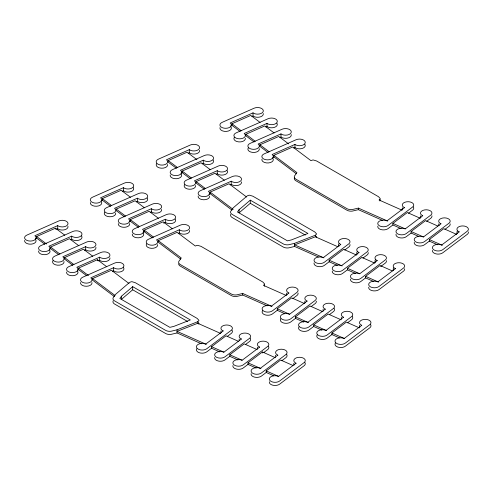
<?xml version="1.0" encoding="UTF-8"?>
<svg xmlns="http://www.w3.org/2000/svg" width="493" height="493" viewBox="0 0 493 493"><rect width="100%" height="100%" fill="white"/><g stroke="black" fill="none" stroke-linecap="round" stroke-linejoin="round"><path stroke-width="0.74" d="M198.685 324.086L198.784 323.926A2.736 1.578 0 0 0 198.913 323.445L198.396 322.434M264.371 286.162L264.476 286.002A2.736 1.578 0 0 0 264.605 285.521L264.47 285.022M316.284 237.601L316.383 237.441A2.736 1.578 0 0 0 316.512 236.96L316.284 236.295M121.512 296.182L119.861 298.481L169.863 327.346L173.838 326.397L190.335 319.945L132.685 286.661L121.512 296.182L121.512 299.313L132.685 289.785L132.685 286.661M239.111 209.698L237.466 211.99L287.462 240.861L291.437 239.906L307.934 233.454L250.29 200.17L239.111 209.698L239.111 212.822L250.29 203.301L250.29 200.17M379.881 200.959L380.115 200.651A2.736 1.578 0 0 0 380.245 200.17L379.881 199.326M196.867 348.6A5.743 3.315 0 0 0 199.301 352.741A5.743 3.315 0 0 0 206.727 351.885L211.559 348.249L211.559 346.69L226.016 335.807L238.31 341.261M227.174 336.503L231.223 333.453A5.743 3.315 0 0 0 231.975 330.168M314.078 262.948A5.743 3.315 0 0 0 317.572 266.448A5.743 3.315 0 0 0 324.326 265.4L329.158 261.765L329.158 260.205L343.621 249.322L356.593 255.078M344.773 250.013L348.822 246.968A5.743 3.315 0 0 0 349.962 244.516M262.559 310.676A5.743 3.315 0 0 0 264.988 314.817A5.743 3.315 0 0 0 272.413 313.961L277.251 310.325L277.251 308.766L291.708 297.883L304.686 303.639M292.867 298.579L296.915 295.529A5.743 3.315 0 0 0 298.049 293.076M377.811 226.158A5.743 3.315 0 0 0 381.305 229.652A5.743 3.315 0 0 0 388.059 228.61L392.89 224.974L392.89 223.409L407.347 212.532L420.326 218.282M408.506 213.222L412.555 210.172A5.743 3.315 0 0 0 413.307 206.887M214.701 357.511A5.743 3.315 0 0 0 218.196 361.005A5.743 3.315 0 0 0 224.944 359.958L229.775 356.328L229.775 354.763L244.232 343.886L257.21 349.636M245.391 344.576L249.446 341.526A5.743 3.315 0 0 0 250.191 338.241M332.3 271.021A5.743 3.315 0 0 0 335.795 274.515A5.743 3.315 0 0 0 342.549 273.473L347.374 269.837L347.374 268.278L361.831 257.401L374.809 263.151M362.99 258.092L367.045 255.041A5.743 3.315 0 0 0 368.185 252.589M280.776 318.749A5.743 3.315 0 0 0 283.21 322.884A5.743 3.315 0 0 0 290.636 322.034L295.461 318.404L295.461 316.839L309.924 305.962L322.903 311.712M311.083 306.652L315.132 303.602A5.743 3.315 0 0 0 316.272 301.149M396.027 234.23A5.743 3.315 0 0 0 399.521 237.725A5.743 3.315 0 0 0 406.275 236.677L411.1 233.047L411.1 231.482L425.564 220.605L437.858 226.053M426.722 221.295L430.771 218.245A5.743 3.315 0 0 0 431.911 215.798M232.918 365.578A5.743 3.315 0 0 0 236.412 369.072A5.743 3.315 0 0 0 243.166 368.031L247.985 364.401L247.985 362.842L262.449 351.959L275.427 357.715M263.607 352.649L267.662 349.599A5.743 3.315 0 0 0 268.414 346.314M350.517 279.093A5.743 3.315 0 0 0 354.011 282.588A5.743 3.315 0 0 0 360.765 281.546L365.59 277.916L365.59 276.351L380.048 265.474L392.342 270.922M380.627 266.602L385.261 263.114A5.743 3.315 0 0 0 386.401 260.661M298.998 326.816A5.743 3.315 0 0 0 301.426 330.957A5.743 3.315 0 0 0 308.852 330.107L313.677 326.477L313.677 324.912L328.135 314.035L341.113 319.791M329.293 314.725L333.354 311.675A5.743 3.315 0 0 0 334.1 308.384M414.249 242.297A5.743 3.315 0 0 0 417.744 245.797A5.743 3.315 0 0 0 424.498 244.75L429.317 241.12L429.317 239.561L443.774 228.678L456.752 234.434M444.939 229.368L448.994 226.318A5.743 3.315 0 0 0 450.127 223.865M251.14 373.651A5.743 3.315 0 0 0 254.634 377.145A5.743 3.315 0 0 0 261.382 376.104L266.208 372.474L266.208 370.909L280.665 360.032L292.959 365.479M281.823 360.722L285.885 357.671A5.743 3.315 0 0 0 286.63 354.381M317.215 334.889A5.743 3.315 0 0 0 319.649 339.03A5.743 3.315 0 0 0 327.075 338.173L331.9 334.55L331.9 332.985L346.357 322.108L359.335 327.857M347.516 322.798L351.571 319.741A5.743 3.315 0 0 0 352.322 316.457M315.347 235.229L316.383 234.317A2.736 1.578 0 0 0 316.512 233.836L314.762 231.932L252.927 196.232L249.631 195.222A2.736 1.578 0 0 0 248.799 195.296L247.221 195.894L233.183 207.855L230.749 211.244A5.743 3.315 0 0 0 232.24 214.443L283.216 243.875A5.743 3.315 0 0 0 288.762 244.738L294.629 243.332L315.347 235.229L315.347 236.788L337.668 246.685M197.748 321.713L198.784 320.801A2.736 1.578 0 0 0 198.913 320.321L197.163 318.416L135.328 282.717L132.025 281.706A2.736 1.578 0 0 0 131.193 281.78L129.616 282.378L115.584 294.339L113.15 297.729A5.743 3.315 0 0 0 114.635 300.933L165.617 330.365A5.743 3.315 0 0 0 171.163 331.222L177.03 329.817L197.748 321.713L197.748 323.279L220.765 333.484M253.026 112.86L230.206 122.973A5.743 3.315 0 0 1 229.146 127.619A5.743 3.315 0 0 1 221.098 127.009A5.743 3.315 0 0 1 222.158 122.356L254.086 108.213A5.743 3.315 0 0 1 262.134 108.83A5.743 3.315 0 0 1 261.074 113.476A5.743 3.315 0 0 1 253.026 112.86L253.026 115.991L251.898 116.484M240.091 131.465L231.932 125.333L231.932 123.768L250.777 115.424L260.101 122.43M230.779 125.838L231.932 125.333M189.294 149.656L166.48 159.763A5.743 3.315 0 0 1 165.42 164.409A5.743 3.315 0 0 1 157.366 163.799A5.743 3.315 0 0 1 158.426 159.153L190.353 145.01A5.743 3.315 0 0 1 198.402 145.62A5.743 3.315 0 0 1 197.342 150.266A5.743 3.315 0 0 1 189.294 149.656L189.294 152.781L188.172 153.28M176.365 168.261L168.205 162.123L168.205 160.564L187.044 152.214L196.953 159.664M267.003 123.379L244.189 133.492A5.743 3.315 0 0 1 243.129 138.139A5.743 3.315 0 0 1 235.075 137.522A5.743 3.315 0 0 1 236.135 132.876L268.063 118.733A5.743 3.315 0 0 1 276.111 119.343A5.743 3.315 0 0 1 275.057 123.996A5.743 3.315 0 0 1 267.003 123.379L267.003 126.504L265.881 127.003M123.404 187.697L100.584 197.804A5.743 3.315 0 0 1 99.524 202.457A5.743 3.315 0 0 1 91.476 201.84A5.743 3.315 0 0 1 92.536 197.194L124.464 183.051A5.743 3.315 0 0 1 132.512 183.661A5.743 3.315 0 0 1 131.452 188.308A5.743 3.315 0 0 1 123.404 187.697L123.404 190.822L122.276 191.321M254.08 141.984L245.921 135.846L245.921 134.287L264.759 125.937L274.083 132.95M110.469 206.302L102.31 200.164L102.31 198.605L121.155 190.255L130.479 197.268M101.164 200.676L102.31 200.164M203.276 160.176L180.456 170.282A5.743 3.315 0 0 1 179.397 174.929A5.743 3.315 0 0 1 171.348 174.319A5.743 3.315 0 0 1 172.408 169.672L204.336 155.529A5.743 3.315 0 0 1 212.384 156.139A5.743 3.315 0 0 1 211.324 160.786A5.743 3.315 0 0 1 203.276 160.176L203.276 163.3L202.155 163.799M57.712 225.621L34.898 235.734A5.743 3.315 0 0 1 33.838 240.381A5.743 3.315 0 0 1 25.79 239.771A5.743 3.315 0 0 1 26.85 235.118L58.772 220.975A5.743 3.315 0 0 1 66.826 221.585A5.743 3.315 0 0 1 65.766 226.238A5.743 3.315 0 0 1 57.712 225.621L57.712 228.746L56.59 229.245M190.347 178.774L182.188 172.642L182.188 171.077L201.033 162.733L210.357 169.74M44.783 244.226L36.624 238.094L36.624 236.529L55.462 228.185L64.793 235.192M181.036 173.154L182.188 172.642M35.471 238.6L36.624 238.094M280.985 133.899L258.166 144.011A5.743 3.315 0 0 1 257.106 148.658A5.743 3.315 0 0 1 249.057 148.042A5.743 3.315 0 0 1 250.117 143.395L282.045 129.252A5.743 3.315 0 0 1 290.094 129.862A5.743 3.315 0 0 1 289.034 134.515A5.743 3.315 0 0 1 280.985 133.899L280.985 137.023L279.864 137.522M137.381 198.217L114.567 208.323A5.743 3.315 0 0 1 113.507 212.97A5.743 3.315 0 0 1 105.459 212.36A5.743 3.315 0 0 1 106.519 207.713L138.441 193.57A5.743 3.315 0 0 1 146.495 194.18A5.743 3.315 0 0 1 145.435 198.827A5.743 3.315 0 0 1 137.381 198.217L137.381 201.341L136.259 201.84M268.063 152.497L259.903 146.366L259.903 144.8L278.748 136.456L288.658 143.901M124.452 216.821L116.293 210.684L116.293 209.124L135.137 200.774L144.461 207.787M217.253 170.695L194.439 180.802A5.743 3.315 0 0 1 193.379 185.448A5.743 3.315 0 0 1 185.331 184.838A5.743 3.315 0 0 1 186.391 180.191L218.313 166.049A5.743 3.315 0 0 1 226.367 166.659A5.743 3.315 0 0 1 225.307 171.305A5.743 3.315 0 0 1 217.253 170.695L217.253 173.819L216.137 174.312M71.695 236.141L48.875 246.254A5.743 3.315 0 0 1 47.815 250.9A5.743 3.315 0 0 1 39.767 250.284A5.743 3.315 0 0 1 40.827 245.637L72.754 231.494A5.743 3.315 0 0 1 80.803 232.104A5.743 3.315 0 0 1 79.743 236.757A5.743 3.315 0 0 1 71.695 236.141L71.695 239.265L70.573 239.764M204.336 189.294L196.177 183.156L196.177 181.597L215.022 173.246L224.346 180.259M58.759 254.745L50.6 248.614L50.6 247.048L69.445 238.698L78.769 245.711M49.454 249.119L50.6 248.614M294.962 144.418L272.148 154.525A5.743 3.315 0 0 1 271.088 159.177A5.743 3.315 0 0 1 263.04 158.561A5.743 3.315 0 0 1 264.1 153.915L296.022 139.772A5.743 3.315 0 0 1 304.076 140.382A5.743 3.315 0 0 1 303.016 145.028A5.743 3.315 0 0 1 294.962 144.418L294.962 147.543L293.853 148.036M151.363 208.736L128.55 218.843A5.743 3.315 0 0 1 127.49 223.489A5.743 3.315 0 0 1 119.435 222.879A5.743 3.315 0 0 1 120.495 218.233L152.423 204.09A5.743 3.315 0 0 1 160.471 204.7A5.743 3.315 0 0 1 159.412 209.346A5.743 3.315 0 0 1 151.363 208.736L151.363 211.861L150.242 212.36M296.305 173.733L273.892 156.879L273.892 155.32L292.737 146.969L310.947 160.663L312.525 160.065A2.736 1.578 0 0 1 313.357 159.991L316.66 161.001L378.495 196.701L380.245 198.605A2.736 1.578 0 0 1 380.115 199.086L379.074 199.998L402.097 210.203M138.441 227.335L130.281 221.203L130.281 219.638L149.12 211.294L158.444 218.3M272.728 157.396L273.892 156.879M129.123 221.714L130.281 221.203M231.235 181.214L208.416 191.321A5.743 3.315 0 0 1 207.356 195.968A5.743 3.315 0 0 1 199.308 195.357A5.743 3.315 0 0 1 200.368 190.711L232.295 176.568A5.743 3.315 0 0 1 240.344 177.178A5.743 3.315 0 0 1 239.284 181.825A5.743 3.315 0 0 1 231.235 181.214L231.235 184.339L230.12 184.832M85.677 246.66L62.857 256.767A5.743 3.315 0 0 1 61.798 261.419A5.743 3.315 0 0 1 53.749 260.803A5.743 3.315 0 0 1 54.809 256.157L86.737 242.014A5.743 3.315 0 0 1 94.785 242.624A5.743 3.315 0 0 1 93.725 247.27A5.743 3.315 0 0 1 85.677 246.66L85.677 249.785L84.556 250.284M231.969 210.067L210.166 193.675L210.166 192.11L229.005 183.766L246.611 197.003M72.748 265.265L64.589 259.127L64.589 257.568L83.434 249.218L92.758 256.231M209.001 194.187L210.166 193.675M165.346 219.256L142.526 229.362A5.743 3.315 0 0 1 141.466 234.009A5.743 3.315 0 0 1 133.418 233.399A5.743 3.315 0 0 1 134.478 228.752L166.406 214.609A5.743 3.315 0 0 1 174.454 215.219A5.743 3.315 0 0 1 173.394 219.866A5.743 3.315 0 0 1 165.346 219.256L165.346 222.38L163.67 223.126M152.423 237.854L144.264 231.716L144.264 230.157L163.109 221.807L172.433 228.82M143.106 232.234L144.264 231.716M99.654 257.18L76.84 267.286A5.743 3.315 0 0 1 75.78 271.939A5.743 3.315 0 0 1 67.726 271.323A5.743 3.315 0 0 1 68.786 266.676L100.714 252.533A5.743 3.315 0 0 1 108.762 253.143A5.743 3.315 0 0 1 107.702 257.79A5.743 3.315 0 0 1 99.654 257.18L99.654 260.304L98.538 260.803M86.737 275.778L78.578 269.646L78.578 268.081L97.417 259.731L106.741 266.744M77.419 270.158L78.578 269.646M179.323 229.775L156.509 239.881A5.743 3.315 0 0 1 155.449 244.528A5.743 3.315 0 0 1 147.401 243.918A5.743 3.315 0 0 1 148.455 239.271L180.383 225.128A5.743 3.315 0 0 1 188.437 225.739A5.743 3.315 0 0 1 187.377 230.385A5.743 3.315 0 0 1 179.323 229.775L179.323 232.899L178.207 233.392M180.666 259.084L158.253 242.236L158.253 240.67L177.098 232.326L195.308 246.019L196.886 245.415A2.736 1.578 0 0 1 197.718 245.341L201.021 246.352L262.855 282.051L264.605 283.962A2.736 1.578 0 0 1 264.476 284.443L263.435 285.348L286.458 295.553M113.636 267.699L90.817 277.805A5.743 3.315 0 0 1 89.757 282.452A5.743 3.315 0 0 1 81.709 281.842A5.743 3.315 0 0 1 82.769 277.195L114.696 263.052A5.743 3.315 0 0 1 122.745 263.663A5.743 3.315 0 0 1 121.685 268.309A5.743 3.315 0 0 1 113.636 267.699L113.636 270.823L112.521 271.316M114.37 296.558L92.561 280.16L92.561 278.594L111.406 270.25L129.012 283.487M315.347 236.788L294.629 244.892L323.907 257.876M197.748 323.279L177.03 331.382L206.308 344.36M387.64 221.08L358.356 208.101L352.489 209.5A5.743 3.315 0 0 1 346.943 208.644L295.966 179.212A5.743 3.315 0 0 1 294.481 176.013L296.909 172.624L273.892 155.32M382.759 220.482L358.356 209.661L352.489 211.066A5.743 3.315 0 0 1 346.943 210.209L295.966 180.777A5.743 3.315 0 0 1 294.481 177.572M318.33 256.964L294.629 246.457L288.762 247.862A5.743 3.315 0 0 1 283.216 246.999L232.24 217.567A5.743 3.315 0 0 1 230.749 214.369M272 306.436L242.716 293.452L236.85 294.857A5.743 3.315 0 0 1 231.303 294.001L180.327 264.568A5.743 3.315 0 0 1 178.842 261.364L181.27 257.981L158.253 240.67M267.12 305.833L242.716 295.017L236.85 296.422A5.743 3.315 0 0 1 231.303 295.56L180.327 266.134A5.743 3.315 0 0 1 178.645 263.786M201.427 343.763L177.03 332.941L171.163 334.346A5.743 3.315 0 0 1 165.617 333.49L114.635 304.058A5.743 3.315 0 0 1 113.15 300.853M392.89 223.409L405.184 228.857M411.1 231.482L423.401 236.936M429.317 239.561L442.295 245.311M392.89 224.974L401.086 228.604M411.1 233.047L418.619 236.375M429.317 241.12L437.513 244.756M329.158 260.205L342.136 265.955M347.374 268.278L359.668 273.726M365.59 276.351L378.569 282.107M329.158 261.765L337.354 265.4M347.374 269.837L355.57 273.473M365.59 277.916L373.786 281.552M277.251 308.766L289.545 314.214M295.461 316.839L308.439 322.595M313.677 324.912L326.656 330.667M331.9 332.985L344.194 338.438M277.251 310.325L284.763 313.659M295.461 318.404L303.657 322.034M313.677 326.477L321.874 330.113M331.9 334.55L339.412 337.878M211.559 346.69L223.853 352.138M229.775 354.763L242.069 360.217M247.985 362.842L260.963 368.591M266.208 370.909L278.502 376.362M211.559 348.249L219.755 351.885M229.775 356.328L237.971 359.958M247.985 364.401L256.187 368.037M266.208 372.474L273.72 375.802M250.29 203.301L305.284 235.05M132.685 289.785L187.685 321.535M231.932 123.768L241.256 130.781M245.921 134.287L255.245 141.294M259.903 144.8L269.227 151.813M168.205 160.564L177.529 167.571M182.188 171.077L191.512 178.09M196.177 181.597L205.501 188.603M210.166 192.11L233.183 209.42M102.31 198.605L111.634 205.618M116.293 209.124L125.616 216.131M130.281 219.638L139.605 226.651M144.264 230.157L153.588 237.164M36.624 236.529L46.527 243.98M50.6 247.048L59.924 254.061M64.589 257.568L73.913 264.575M78.578 268.081L88.481 275.532M92.561 278.594L114.974 295.449M358.356 208.101L358.356 209.661M294.629 243.332L294.629 246.457M262.449 351.959L262.449 353M242.716 293.452L242.716 295.017M177.03 329.817L177.03 332.941M97.417 259.731L97.417 260.772M55.462 228.185L55.462 229.227M272.894 158.401A5.743 3.315 0 0 1 268.34 162.955A5.743 3.315 0 0 1 261.9 159.239M304.822 144.258A5.743 3.315 0 0 1 302.388 148.399A5.743 3.315 0 0 1 294.962 147.543M420.917 217.499A5.743 3.315 0 0 1 420.529 215.798M439.134 225.566A5.743 3.315 0 0 1 438.745 223.865M402.695 209.426A5.743 3.315 0 0 1 402.306 207.726M468.35 231.938A5.743 3.315 0 0 1 467.21 234.391L442.714 252.823A5.743 3.315 0 0 1 435.96 253.864A5.743 3.315 0 0 1 432.466 250.37M457.356 233.639A5.743 3.315 0 0 1 457.356 231.1M263.268 113.538A5.743 3.315 0 0 1 259.774 117.032A5.743 3.315 0 0 1 253.026 115.991M230.958 126.843A5.743 3.315 0 0 1 226.404 131.403A5.743 3.315 0 0 1 219.958 127.681M245.323 138.2A5.743 3.315 0 0 1 238.883 141.916A5.743 3.315 0 0 1 234.329 137.362M259.306 148.72A5.743 3.315 0 0 1 252.866 152.436A5.743 3.315 0 0 1 248.306 147.882M291.234 134.577A5.743 3.315 0 0 1 287.733 138.071A5.743 3.315 0 0 1 280.985 137.023M276.863 123.219A5.743 3.315 0 0 1 274.428 127.36A5.743 3.315 0 0 1 267.003 126.504M209.556 196.029A5.743 3.315 0 0 1 203.862 199.776A5.743 3.315 0 0 1 198.174 196.029M357.185 254.289A5.743 3.315 0 0 1 357.185 251.757M375.407 262.362A5.743 3.315 0 0 1 375.407 259.823M241.484 181.886A5.743 3.315 0 0 1 237.99 185.38A5.743 3.315 0 0 1 231.235 184.339M338.968 246.217A5.743 3.315 0 0 1 338.968 243.684M368.739 287.166A5.743 3.315 0 0 0 372.233 290.66A5.743 3.315 0 0 0 378.988 289.613L403.484 271.181A5.743 3.315 0 0 0 404.624 268.734M393.624 270.435A5.743 3.315 0 0 1 393.624 267.896M199.542 150.328A5.743 3.315 0 0 1 196.048 153.828A5.743 3.315 0 0 1 189.294 152.781M167.614 164.477A5.743 3.315 0 0 1 161.174 168.193A5.743 3.315 0 0 1 156.62 163.639M181.208 174.158A5.743 3.315 0 0 1 176.654 178.712A5.743 3.315 0 0 1 170.208 174.997M195.573 185.51A5.743 3.315 0 0 1 189.133 189.232A5.743 3.315 0 0 1 184.579 184.678M227.113 170.535A5.743 3.315 0 0 1 224.679 174.67A5.743 3.315 0 0 1 217.253 173.819M213.136 160.015A5.743 3.315 0 0 1 210.702 164.151A5.743 3.315 0 0 1 203.276 163.3M305.272 302.85A5.743 3.315 0 0 1 304.89 301.149M161.612 209.408A5.743 3.315 0 0 1 158.117 212.908A5.743 3.315 0 0 1 151.363 211.861M175.206 219.095A5.743 3.315 0 0 1 172.772 223.23A5.743 3.315 0 0 1 165.346 222.38M189.571 230.447A5.743 3.315 0 0 1 186.077 233.941A5.743 3.315 0 0 1 179.323 232.899M287.055 294.777A5.743 3.315 0 0 1 286.667 293.076M323.494 310.923A5.743 3.315 0 0 1 323.106 309.222M341.711 318.996A5.743 3.315 0 0 1 341.329 317.295M370.539 324.53A5.743 3.315 0 0 1 369.793 327.814L345.291 346.246A5.743 3.315 0 0 1 337.865 347.103A5.743 3.315 0 0 1 335.437 342.962M359.933 327.069A5.743 3.315 0 0 1 359.545 325.362M157.643 244.59A5.743 3.315 0 0 1 151.203 248.312A5.743 3.315 0 0 1 146.649 243.758M143.278 233.238A5.743 3.315 0 0 1 138.724 237.792A5.743 3.315 0 0 1 132.278 234.076M129.684 223.557A5.743 3.315 0 0 1 123.989 227.304A5.743 3.315 0 0 1 118.302 223.557M115.701 213.038A5.743 3.315 0 0 1 109.261 216.754A5.743 3.315 0 0 1 104.707 212.2M101.336 201.68A5.743 3.315 0 0 1 96.782 206.234A5.743 3.315 0 0 1 90.342 202.518M133.264 187.537A5.743 3.315 0 0 1 130.83 191.678A5.743 3.315 0 0 1 123.404 190.822M147.241 198.057A5.743 3.315 0 0 1 144.806 202.198A5.743 3.315 0 0 1 137.381 201.341M91.957 282.52A5.743 3.315 0 0 1 86.263 286.267A5.743 3.315 0 0 1 80.569 282.52M257.802 348.847A5.743 3.315 0 0 1 257.414 347.146M239.586 340.774A5.743 3.315 0 0 1 239.197 339.073M123.496 267.539A5.743 3.315 0 0 1 121.062 271.68A5.743 3.315 0 0 1 113.636 270.823M221.363 332.707A5.743 3.315 0 0 1 220.975 331.006M275.636 356.082A5.743 3.315 0 0 1 275.636 355.219M81.555 235.981A5.743 3.315 0 0 1 79.12 240.122A5.743 3.315 0 0 1 71.695 239.265M49.627 250.124A5.743 3.315 0 0 1 45.073 254.678A5.743 3.315 0 0 1 38.633 250.962M63.998 261.481A5.743 3.315 0 0 1 57.552 265.197A5.743 3.315 0 0 1 52.997 260.643M77.586 271.162A5.743 3.315 0 0 1 73.032 275.716A5.743 3.315 0 0 1 66.592 272M109.902 257.857A5.743 3.315 0 0 1 106.408 261.352A5.743 3.315 0 0 1 99.654 260.304M95.919 247.338A5.743 3.315 0 0 1 92.425 250.832A5.743 3.315 0 0 1 85.677 249.785M304.853 362.454A5.743 3.315 0 0 1 304.101 365.738L279.605 384.17A5.743 3.315 0 0 1 272.851 385.218A5.743 3.315 0 0 1 269.357 381.724M294.241 364.993A5.743 3.315 0 0 1 293.853 363.292M35.644 239.604A5.743 3.315 0 0 1 31.09 244.158A5.743 3.315 0 0 1 24.65 240.442M67.96 226.299A5.743 3.315 0 0 1 64.466 229.793A5.743 3.315 0 0 1 57.712 228.746M223.175 330.939L205.667 344.114A5.743 3.315 0 0 0 197.619 344.724A5.743 3.315 0 0 0 198.679 349.377A5.743 3.315 0 0 0 206.727 348.761L231.223 330.328A5.743 3.315 0 0 0 230.163 325.682A5.743 3.315 0 0 0 222.115 326.292A5.743 3.315 0 0 0 223.175 330.939M340.774 244.454L323.266 257.629A5.743 3.315 0 0 0 315.218 258.24A5.743 3.315 0 0 0 316.278 262.886A5.743 3.315 0 0 0 324.326 262.276L348.822 243.844A5.743 3.315 0 0 0 347.762 239.197A5.743 3.315 0 0 0 339.714 239.808A5.743 3.315 0 0 0 340.774 244.454M288.867 293.015L271.353 306.19A5.743 3.315 0 0 0 263.305 306.8A5.743 3.315 0 0 0 264.365 311.447A5.743 3.315 0 0 0 272.413 310.836L296.915 292.404A5.743 3.315 0 0 0 295.855 287.758A5.743 3.315 0 0 0 287.807 288.368A5.743 3.315 0 0 0 288.867 293.015M404.506 207.664L386.999 220.833A5.743 3.315 0 0 0 378.944 221.449A5.743 3.315 0 0 0 380.004 226.096A5.743 3.315 0 0 0 388.059 225.48L412.555 207.048A5.743 3.315 0 0 0 411.495 202.401A5.743 3.315 0 0 0 403.447 203.011A5.743 3.315 0 0 0 404.506 207.664M241.391 339.011L223.884 352.187A5.743 3.315 0 0 0 215.835 352.797A5.743 3.315 0 0 0 216.895 357.443A5.743 3.315 0 0 0 224.944 356.833L249.446 338.401A5.743 3.315 0 0 0 248.386 333.755A5.743 3.315 0 0 0 240.337 334.365A5.743 3.315 0 0 0 241.391 339.011M358.996 252.527L341.489 265.702A5.743 3.315 0 0 0 333.434 266.312A5.743 3.315 0 0 0 334.494 270.959A5.743 3.315 0 0 0 342.549 270.349L367.045 251.917A5.743 3.315 0 0 0 365.985 247.264A5.743 3.315 0 0 0 357.936 247.88A5.743 3.315 0 0 0 358.996 252.527M307.084 301.087L289.576 314.263A5.743 3.315 0 0 0 281.528 314.873A5.743 3.315 0 0 0 282.588 319.519A5.743 3.315 0 0 0 290.636 318.909L315.132 300.477A5.743 3.315 0 0 0 314.072 295.831A5.743 3.315 0 0 0 306.024 296.441A5.743 3.315 0 0 0 307.084 301.087M422.723 215.731L405.215 228.906A5.743 3.315 0 0 0 397.167 229.516A5.743 3.315 0 0 0 398.227 234.163A5.743 3.315 0 0 0 406.275 233.553L430.771 215.121A5.743 3.315 0 0 0 429.711 210.474A5.743 3.315 0 0 0 421.663 211.084A5.743 3.315 0 0 0 422.723 215.731M259.614 347.084L242.106 360.26A5.743 3.315 0 0 0 234.058 360.87A5.743 3.315 0 0 0 235.118 365.516A5.743 3.315 0 0 0 243.166 364.906L267.662 346.474A5.743 3.315 0 0 0 266.602 341.828A5.743 3.315 0 0 0 258.554 342.438A5.743 3.315 0 0 0 259.614 347.084M377.213 260.6L359.705 273.769A5.743 3.315 0 0 0 351.657 274.385A5.743 3.315 0 0 0 352.717 279.032A5.743 3.315 0 0 0 360.765 278.422L385.261 259.984A5.743 3.315 0 0 0 384.201 255.337A5.743 3.315 0 0 0 376.153 255.953A5.743 3.315 0 0 0 377.213 260.6M325.306 309.16L307.792 322.33A5.743 3.315 0 0 0 299.744 322.946A5.743 3.315 0 0 0 300.804 327.592A5.743 3.315 0 0 0 308.852 326.982L333.354 308.544A5.743 3.315 0 0 0 332.294 303.898A5.743 3.315 0 0 0 324.246 304.514A5.743 3.315 0 0 0 325.306 309.16M440.945 223.804L423.438 236.979A5.743 3.315 0 0 0 415.383 237.589A5.743 3.315 0 0 0 416.443 242.236A5.743 3.315 0 0 0 424.498 241.625L448.994 223.193A5.743 3.315 0 0 0 447.934 218.547A5.743 3.315 0 0 0 439.885 219.157A5.743 3.315 0 0 0 440.945 223.804M277.836 355.157L260.322 368.326A5.743 3.315 0 0 0 252.274 368.943A5.743 3.315 0 0 0 253.334 373.589A5.743 3.315 0 0 0 261.382 372.979L285.885 354.541A5.743 3.315 0 0 0 284.825 349.894A5.743 3.315 0 0 0 276.776 350.511A5.743 3.315 0 0 0 277.836 355.157M395.435 268.667L377.928 281.842A5.743 3.315 0 0 0 369.873 282.452A5.743 3.315 0 0 0 370.933 287.105A5.743 3.315 0 0 0 378.988 286.488L403.484 268.056A5.743 3.315 0 0 0 402.424 263.41A5.743 3.315 0 0 0 394.375 264.02A5.743 3.315 0 0 0 395.435 268.667M343.522 317.233L326.015 330.402A5.743 3.315 0 0 0 317.967 331.013A5.743 3.315 0 0 0 319.026 335.665A5.743 3.315 0 0 0 327.075 335.049L351.571 316.617A5.743 3.315 0 0 0 350.511 311.97A5.743 3.315 0 0 0 342.462 312.58A5.743 3.315 0 0 0 343.522 317.233M459.162 231.876L441.654 245.052A5.743 3.315 0 0 0 433.606 245.662A5.743 3.315 0 0 0 434.666 250.308A5.743 3.315 0 0 0 442.714 249.698L467.21 231.266A5.743 3.315 0 0 0 466.15 226.614A5.743 3.315 0 0 0 458.102 227.23A5.743 3.315 0 0 0 459.162 231.876M296.053 363.23L278.545 376.399A5.743 3.315 0 0 0 270.497 377.009A5.743 3.315 0 0 0 271.557 381.662A5.743 3.315 0 0 0 279.605 381.046L304.101 362.614A5.743 3.315 0 0 0 303.041 357.967A5.743 3.315 0 0 0 294.993 358.577A5.743 3.315 0 0 0 296.053 363.23M361.745 325.3L344.231 338.475A5.743 3.315 0 0 0 336.183 339.085A5.743 3.315 0 0 0 337.243 343.732A5.743 3.315 0 0 0 345.291 343.122L369.793 324.69A5.743 3.315 0 0 0 368.733 320.043A5.743 3.315 0 0 0 360.685 320.653A5.743 3.315 0 0 0 361.745 325.3"/></g></svg>
